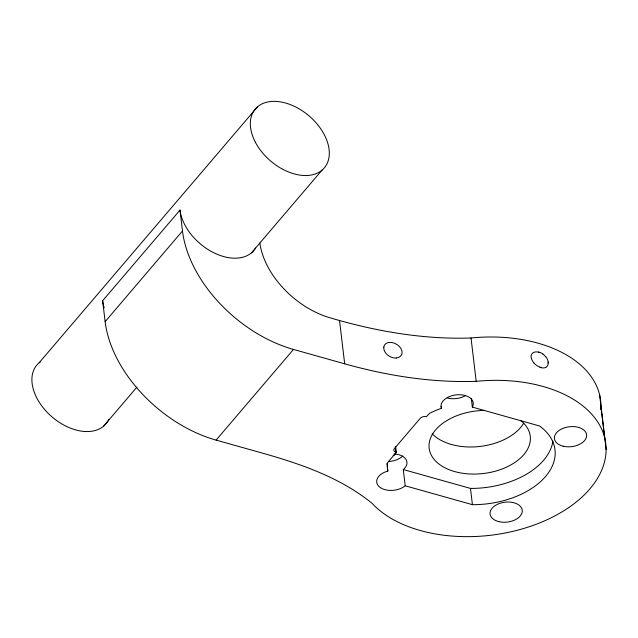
<?xml version="1.0" encoding="UTF-8"?>
<svg xmlns="http://www.w3.org/2000/svg" width="638" height="638" viewBox="0 0 638 638"><rect width="100%" height="100%" fill="white"/><g stroke="black" fill="none" stroke-linecap="round" stroke-linejoin="round"><path stroke-width="0.96" d="M383.829 347.08L383.821 347.176A9.793 6.93 32.3 0 0 386.341 353.819A9.801 7.042 32 0 0 389.3 356.171A9.825 7.122 32.2 0 0 395.568 358.038L396.23 358.014M39.181 362.735L257.616 106.698M180.004 210.077L182.492 230.98A115.725 75.571 40.5 0 0 293.472 349.433L344.687 363.82C387.386 375.798 431.759 382.808 476.195 381.341A124.984 77.294 -6.8 0 1 603.763 434.582A124.984 77.294 -6.8 0 1 523.639 528.495A124.984 77.294 -6.8 0 1 372.106 503.342C341.848 478.699 304.366 465.214 267.322 454.495L216.107 440.108A115.725 75.571 40.5 0 1 105.134 321.656L102.638 300.753L180.004 210.077A45.362 29.627 40.5 0 0 213.427 252.568A45.362 29.627 40.5 0 0 255.599 248.054M105.134 321.656L182.492 230.98M103.579 426.2L136.931 387.114M251.484 252.847L322.023 170.163M216.107 440.108L293.472 349.433M396.373 452.334L387.489 462.749A94.671 58.544 -6.8 0 0 387.84 471.075A16.205 10.017 -6.8 0 0 379.443 486.914A16.205 10.017 -6.8 0 0 405.218 485.797L472.423 504.674A73.841 45.665 -6.8 0 0 545.594 476.45A73.841 45.665 -6.8 0 0 539.549 425.985L472.351 407.108A16.205 10.017 -6.8 0 0 458.076 394.739A16.205 10.017 -6.8 0 0 441.432 408.264A94.671 58.544 -6.8 0 0 429.749 413.217L426.296 416.758A4.402 2.727 -6.8 0 0 420.322 418.225L394.38 448.626A4.402 2.727 -6.8 0 0 396.031 452.238L395.688 446.6M600.797 409.676A124.984 77.294 -6.8 0 0 471.027 337.996C423.544 339.607 376.221 331.369 330.787 318.019A74.064 48.368 40.5 0 1 259.873 243.078M394.101 453.937A16.205 10.017 -6.8 0 1 403.28 469.544L470.485 488.413A73.841 45.665 -6.8 0 0 552.931 441.097M599.624 394.906L604.792 438.258M600.932 406.183L606.1 449.527M471.027 337.996L476.195 381.341M471.322 398.503L472.351 407.108M470.485 488.413L472.423 504.674M441.201 406.35L441.432 408.264M403.28 469.544L405.218 485.797M395.345 446.496L396.031 452.238M386.923 463.427L387.84 471.075M339.52 320.467L344.687 363.82M520.799 420.697A50.92 31.493 -6.8 0 1 498.9 470.11A50.92 31.493 -6.8 0 1 429.589 450.643A50.92 31.493 -6.8 0 1 484.17 410.409M523.694 423.233A50.92 31.493 -6.8 0 1 479.872 446.456A50.92 31.493 -6.8 0 1 432.165 433.752M533.902 362.823A9.841 6.46 37.3 0 1 531.247 357.695M465.58 395.552A16.205 10.017 -6.8 0 1 447.246 397.937M402.769 455.987A16.205 10.017 -6.8 0 1 389.076 461.473M395.719 454.009A8.103 5.008 -6.8 0 1 393.096 455.572M396.198 357.934A9.817 7.042 29.4 0 0 401.741 354.409L401.9 353.843A9.769 7.018 28.9 0 0 400.927 348.579L400.76 348.324A9.817 6.851 30.9 0 0 386.492 343.228A9.801 6.843 31.3 0 0 385.934 343.595A9.793 6.851 32.9 0 0 383.853 347.088M531.047 357.232A9.793 6.707 35.5 0 1 531.733 354.21A9.969 6.795 37.4 0 1 532.81 352.981A9.538 6.5 39.4 0 1 533.623 352.447A9.857 6.747 40.8 0 1 538.504 352.152M538.48 352.009A9.49 6.651 44.1 0 1 539.7 352.375M539.7 352.32A9.793 6.843 44 0 1 542.994 354.138M543.002 354.13A9.969 6.803 43.4 0 1 544.804 355.749A9.538 6.316 43.3 0 1 545.689 356.833M545.841 356.762A9.857 6.404 43.5 0 1 548.194 362.033M548.05 361.985A9.49 5.854 45.1 0 1 548.146 363.07M548.098 363.046A9.793 6.053 45 0 1 547.548 365.63A9.969 6.22 43.2 0 1 546.591 366.786A9.538 5.957 41.3 0 1 545.833 367.265M545.889 367.321A9.857 6.133 40.1 0 1 541.144 367.687M541.112 367.512A9.49 5.718 37.1 0 1 539.892 367.145M539.884 367.073A9.793 5.917 37.2 0 1 536.566 365.367A9.969 6.213 37.6 0 1 534.732 363.859A9.538 6.133 37.6 0 1 533.751 362.902M104.201 307.819A45.362 29.627 40.5 0 1 102.638 300.753M108.867 419.214A45.362 29.627 40.5 0 1 52.444 417.252A45.362 29.627 40.5 0 1 40.625 361.634M563.234 446.209A16.205 10.017 -6.8 0 0 586.625 434.964A16.205 10.017 -6.8 0 0 561.703 428.919A16.205 10.017 -6.8 0 0 563.234 446.209M498.876 521.645A16.205 10.017 -6.8 0 0 522.267 510.4A16.205 10.017 -6.8 0 0 497.345 504.355A16.205 10.017 -6.8 0 0 498.876 521.645M255.375 142.226A45.362 29.627 40.5 0 0 323.793 168.48A45.362 29.627 40.5 0 0 290.29 104.592A45.362 29.627 40.5 0 0 255.375 142.226"/></g></svg>
